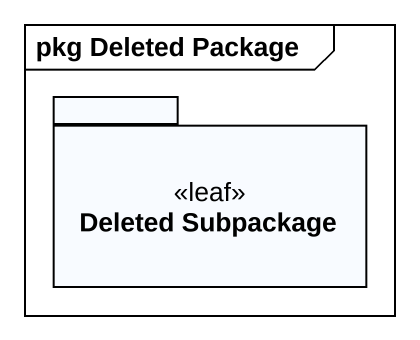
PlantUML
@startuml
mainframe pkg Deleted Package
package "Deleted Subpackage" as Deleted_Subpackage <<leaf>> {
}
@enduml
